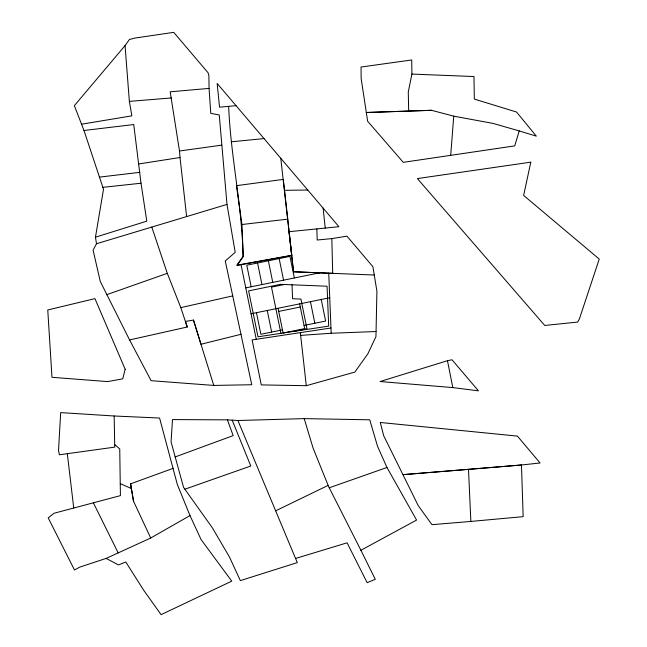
<?xml version="1.0" encoding="UTF-8"?>
<svg xmlns="http://www.w3.org/2000/svg" width="647" height="647" viewBox="0 0 647 647"><rect width="100%" height="100%" fill="white"/><g stroke="black" fill="none" stroke-linecap="round" stroke-linejoin="round"><path stroke-width="0.97" d="M316.82 228.917L317.216 240.021L331.83 238.597L346.97 236.187L372.915 266.718L376.91 291.247L375.947 336.626L367.876 353.788L354.839 372.098L306.29 385.693L261.275 384.9L252.104 339.926L330.973 328.005M450.708 155.337L453.741 116.161L431.5 110.305L366.323 112.497L431.5 110.305M95.465 237.198L103.504 189.288L83.989 130.5L74.365 105.663L125.057 45.597L129.408 39.491L134.883 38.068L173.736 32.35L208.132 72.828L208.892 75.667L209.07 88.413L210.776 113.362L219.26 114.988L226.992 204.412L235.209 252.354L225.261 260.959L251.756 384.739L213.761 385.426L151.115 380.687L129.578 339.934L100.261 281.429L93.095 250.114L96.492 243.749L95.465 237.198L146.796 221.153L141.014 183.238L133.727 124.539L83.989 130.5M411.913 74.073L473.984 76.548L474.316 99.08L516.532 112.028L536.347 136.169L519.217 130.92L514.729 145.882L403.275 162.34L367.658 121.272L361.147 78.53L361.05 67.029L411.71 59.977L411.913 74.073L408.273 91.979L408.686 111.033M114.697 444.562L119.744 448.937L120.415 495.634L54.065 513.249L48.21 517.867L74.486 569.999L79.824 567.096L106.148 558.401L150.711 538.021L189.992 515.57L177.327 484.474L159.574 418.027L114.163 415.997L60.672 412.608L58.529 450.49L59.395 454.776L114.745 447.134L114.163 415.997M295.558 558.466L347.091 542.825L367.132 582.664L375.284 579.324L360.905 550.274L416.587 520.067L386.963 467.482L377.524 446.268L369.76 419.806L304.211 418.617L237.902 420.51L227.42 419.854L172.498 419.579L171.067 441.885L183.546 487.337L212.467 527.992L229.394 556.881L240.352 580.61L297.288 562.599L237.902 420.51M275.646 510.831L328.134 485.379L313.099 448.145L304.211 418.617M175.046 456.992L233.155 435.617L227.42 419.854M150.711 538.021L133.525 501.223L130.589 483.819L173.331 468.299M106.496 294.757L167.298 273.341L180.812 307.64L187.266 327.01L129.578 339.934M184.913 489.197L250.801 466.002L232.168 420.154M328.134 485.379L329.242 487.781L386.963 467.482M447.465 360.694L380.08 381.536L452.819 387.593L478.448 390.837L452.018 359.781L447.465 360.694L452.819 387.593M96.492 243.749L226.992 204.412M241.096 334.281L200.95 344.261L193.485 320.079L185.414 321.446L187.266 327.01M180.812 307.64L232.75 295.881M245.763 287.883L319.594 272.824M284.445 284.494L271.489 287.131L280.911 333.342M251.052 313.787L329.735 297.741M278.695 311.425L300.281 307.018M282.456 329.873L260.862 334.273L256.463 312.687M304.041 325.465L325.635 321.066L321.227 299.472M294.005 331.361L306.953 328.725L300.904 299.06L292.573 298.72L292.015 284.801M280.774 158.297L291.66 255.29L236.875 265.213L243.062 256.398C242.156 206.045 230.672 156.671 228.65 106.343M81.546 124.208L131.851 115.845L129.36 101.385L125.057 45.597M138.854 163.942L180.02 157.512L179.494 151.002L170.177 91.801L209.07 88.413M179.494 151.002L221.711 145.154M99.46 177.108L139.792 172.345M241.97 224.525L236.446 185.673L283.305 179.389L291.846 255.476L237.053 265.399L243.24 256.584L241.97 224.525L287.761 219.139M102.857 187.339L141.014 183.238M231.327 141.798L264.016 138.579M236.034 105.655L219.551 107.192L217.149 83.431L338.907 226.701L289.015 231.699L293.503 271.772L374.395 275.04M470.854 521.433L523.156 516.646L521.474 464.991L540.075 462.985L517.414 436.102L380.266 422.475L383.687 435.714L418.261 505.687L431.97 524.677L470.854 521.433L468.501 469.382L521.474 464.991L403.178 474.631L468.501 469.382M129.36 101.385L171.342 97.956M300.645 335.389L331.183 333.254L376.012 331.523M284.365 190.299L307.754 190.04M291.66 255.298L293.552 271.764L332.704 273.349L331.83 238.597M453.741 116.161L492.925 123.375L519.217 130.92M120.245 483.632L131.39 488.542L133.525 501.223M106.148 558.401L118.466 564.928L125.801 562.008L143.666 590.201L161.079 614.65L231.763 581.143L201.08 539.574L189.992 515.57M329.242 487.781L360.905 550.274M93.394 502.873L118.158 552.853M151.794 227.081L167.298 273.341M193.485 320.079L213.761 385.426M310.439 301.68L314.838 323.265M294.361 277.975L289.953 256.382L246.774 265.189L251.182 286.775M299.642 303.88L304.68 328.611L283.095 333.011L278.048 308.279M279.164 258.582L283.564 280.175M268.368 260.781L272.767 282.375M257.571 262.989L261.97 284.575M267.26 310.479L271.659 332.073M240.991 264.469L256.252 339.295M130.589 483.819L131.39 488.542M67.304 453.587L73.734 507.992M300.337 332.639L306.29 385.693M180.02 157.512L186.619 216.583M323.104 208.108L325.255 228.067M328.741 273.196L331.183 333.254M530.807 162.154L523.633 195.426L599.235 259.075L579.445 318.793L577.69 322.06L544.742 325.457L417.364 178.572L530.807 162.154M125.17 369.259L122.752 378.827L107.62 381.593L51.97 377.298L47.765 309.97L94.947 298.631L125.17 369.259M280.677 284.34L248.626 290.875L257.991 336.804L328.684 326.12L327.067 286.225L280.677 284.34"/></g></svg>
